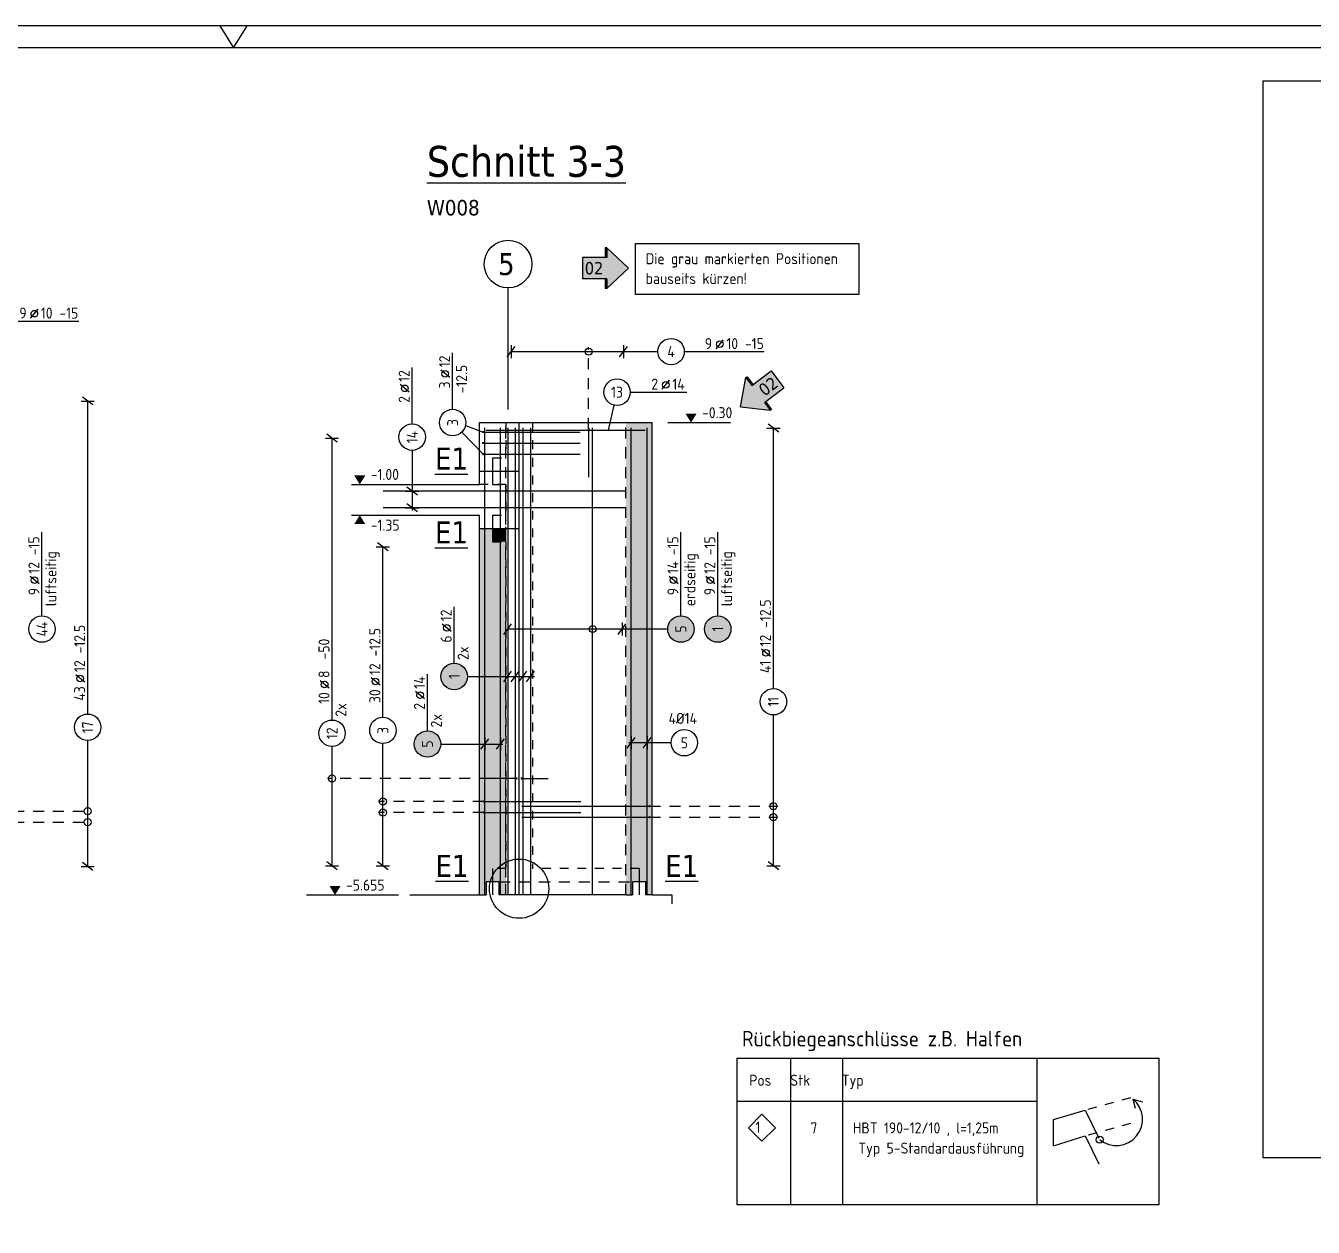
# Model space of a CAD drawing. Extents: x -0.5 to 94.3, y -7.1 to 49.1.
# Drawn here: x 36.87 to 51.47, y 28.43 to 42.05 of the extents above; entities that cross this region are included whole.
import ezdxf
from ezdxf.enums import TextEntityAlignment as Align

# ---------------------------------------------------------------- set-up
doc = ezdxf.new("R2010")
doc.units = 0
doc.header["$LTSCALE"] = 0.5
for name, pattern in [('AUSGEZOGEN', [1000.01, 1000, 0.01]), ('DOT', [0.175, 0.05, -0.125]), ('HIDDEN', [0.375, 0.25, -0.125]), ('HIDDEN4', [0.12, 0.02, -0.1]), ('VERDECKT', [0.375, 0.25, -0.125])]:
    doc.linetypes.add(name, pattern=pattern)
for name, color, linetype in [('ACHSEN', 150, 'Continuous'), ('AFB', 7, 'Continuous'), ('AFU', 7, 'Continuous'), ('BETON', 7, 'Continuous'), ('DRUEBER', 7, 'Continuous'), ('Fugenband', 7, 'Continuous'), ('grau_hell', 7, 'Continuous'), ('grau_mittel', 7, 'Continuous'), ('HBT', 7, 'Continuous'), ('HILFE', 7, 'Continuous'), ('index', 7, 'Continuous'), ('koten', 7, 'Continuous'), ('OBJEKT', 7, 'Continuous'), ('RAHMEN', 7, 'Continuous'), ('RND', 7, 'Continuous'), ('SFP_Achsen', 7, 'Continuous'), ('TEXT', 7, 'Continuous'), ('VERDECKT', 7, 'Continuous')]:
    doc.layers.add(name, color=color, linetype=linetype)
doc.layers.add('NOPLOT', color=7, linetype='Continuous', plot=False)
doc.styles.add('helv', font='tahoma.ttf')
doc.styles.add('liste', font='isocp-e.shx')
doc.styles.add('txt', font='isocp.shx')
doc.linetypes.add('AFU_50L', pattern='A,0.75,["/",Standard,S=0.2,R=0,X=-0.01,Y=-0.1],0.07,["/",Standard,S=0.2,R=0,X=-0.01,Y=-0.1],0.75', length=1.57)
doc.linetypes.add('AFU_50M', pattern='A,0.45,["/",Standard,S=0.2,R=0,X=-0.01,Y=-0.1],0.07,["/",Standard,S=0.2,R=0,X=-0.01,Y=-0.1],0.45', length=0.97)

# ---------------------------------------------------------------- blocks, each defined once
blk = doc.blocks.new('OKRD_O')
at = {"color": 0, "linetype": 'ByBlock'}
blk.add_solid([(-0.125, 0.202), (0.125, 0.202), (0, 0)], dxfattribs=at)
at = {"color": 0, "linetype": 'ByBlock', "style": 'txt'}
blk.add_attdef('OKRD', (0.25, 0.1), '', height=0.25, dxfattribs=at)
blk = doc.blocks.new('RND_HIN')
at = {"layer": 'RND', "color": 7, "linetype": 'Continuous'}
blk.add_circle((0, 0), 0.3, dxfattribs=at)
at = {"layer": 'RND', "color": 7, "linetype": 'Continuous', "style": 'txt'}
blk.add_attdef('POSI', text='', height=0.25, dxfattribs=at).set_placement((0, 0), align=Align.MIDDLE)
blk = doc.blocks.new('lei_gre')
at = {"layer": 'RND', "color": 7, "linetype": 'Continuous'}
for p, q in [((-0.09, -0.12), (0.09, 0.12)), ((0, 0.15), (0, -0.15))]:
    blk.add_line(p, q, dxfattribs=at)
blk = doc.blocks.new('RND_LEI')
at = {"layer": 'RND', "color": 7, "linetype": 'Continuous'}
blk.add_line((1.022, 0.066), (1.19, 0.27), dxfattribs=at)
for centre, radius in [((0, 0), 0.3), ((1.106, 0.168), 0.075)]:
    blk.add_circle(centre, radius, dxfattribs=at)
at = {"layer": 'RND', "color": 7, "linetype": 'Continuous', "style": 'txt'}
blk.add_attdef('ANZ', text='', height=0.25, dxfattribs=at).set_placement((0.931, 0.057), align=Align.RIGHT)
for tag, p in [('DUM', (1.253, 0.057)), ('ABSTD', (1.674, 0.057)), ('POSTXT', (0.374, -0.327))]:
    blk.add_attdef(tag, p, '', height=0.25, dxfattribs=at)
blk.add_attdef('POSL', text='', height=0.25, dxfattribs=at).set_placement((0, 0), align=Align.MIDDLE)
blk = doc.blocks.new('OKRD_U')
at = {"color": 0, "linetype": 'ByBlock'}
blk.add_solid([(-0.125, -0.202), (0.125, -0.202), (0, 0)], dxfattribs=at)
at = {"color": 0, "linetype": 'ByBlock', "style": 'txt'}
blk.add_attdef('OKRD', (0.25, -0.35), '', height=0.25, dxfattribs=at)
blk = doc.blocks.new('DINA0')
at = {"layer": 'RAHMEN'}
blk.add_line((118.9, 84.1), (0, 84.1), dxfattribs=at)
at = {"layer": 'RAHMEN', "color": 7, "linetype": 'Continuous'}
for p, q in [((59.14, 84.1), (59.45, 83.6)), ((59.45, 83.6), (59.76, 84.1))]:
    blk.add_line(p, q, dxfattribs=at)
at = {"layer": 'RAHMEN', "color": 5}
blk.add_line((118.4, 83.6), (2, 83.6), dxfattribs=at)
blk = doc.blocks.new('hin_ind5')
at = {"layer": 'grau_hell', "linetype": 'AUSGEZOGEN'}
h = blk.add_hatch(color=9, dxfattribs=at)
h.dxf.hatch_style = 2
h.paths.add_polyline_path([(0, 0), (0.619, -0.577), (0.619, -0.3), (1.306, -0.3), (1.306, 0.3), (0.619, 0.3), (0.619, 0.577)])
h.paths.add_polyline_path([(0.34, -0.274), (1.311, -0.274), (1.311, 0.274), (0.34, 0.274)], flags=9)
at = {"layer": 'OBJEKT', "linetype": 'AUSGEZOGEN'}
for points in [[(0.619, 0.3), (0.66, 0.3), (0.66, 0.577), (0.619, 0.577)], [(0.619, -0.577), (0.66, -0.577), (0.66, -0.3), (0.619, -0.3)]]:
    blk.add_hatch(color=1, dxfattribs=at).paths.add_polyline_path(points)
at = {"layer": 'OBJEKT', "color": 1, "linetype": 'AUSGEZOGEN'}
for p, q in [((0, 0), (0.619, 0.577)), ((0.619, 0.577), (0.619, 0.3)), ((0.619, 0.577), (0.66, 0.577)), ((0.66, 0.577), (0.66, 0.3)), ((0, 0), (0.619, -0.577)), ((0.619, 0.3), (1.306, 0.3)), ((1.306, 0.3), (1.306, -0.3)), ((0.619, -0.3), (0.619, -0.577)), ((0.619, -0.3), (1.306, -0.3)), ((0.66, -0.3), (0.66, -0.577))]:
    blk.add_line(p, q, dxfattribs=at)
at = {"layer": 'OBJEKT', "color": 7, "linetype": 'AUSGEZOGEN'}
blk.add_line((0.619, -0.577), (0.66, -0.577), dxfattribs=at)
at = {"layer": 'index', "color": 1, "linetype": 'Continuous', "style": 'helv'}
blk.add_attdef('INDEX', text='', height=0.35, rotation=360, dxfattribs=at).set_placement((1.259, 0), align=Align.MIDDLE_RIGHT)

msp = doc.modelspace()

# ---------------------------------------------------------------- hatches: boundary and pattern name
at = {"layer": 'grau_hell'}
for points in [[(44.4488, 35.211, 1), (44.1488, 35.211, 1)], [(44.866, 35.211, 1), (44.566, 35.211, 1)], [(41.8781, 34.6729, 1), (41.5781, 34.6729, 1)], [(41.5751, 33.9078, 1), (41.2751, 33.9078, 1)]]:
    msp.add_hatch(color=9, dxfattribs=at).paths.add_polyline_path(points)
at = {"layer": 'grau_mittel'}
h = msp.add_hatch(color=61, dxfattribs=at)
h.paths.add_polyline_path([(43.6744, 32.4962), (43.6744, 32.1962), (43.7494, 32.1962), (43.7494, 32.3462), (43.8244, 32.3462), (43.8244, 32.4962)])
h.paths.add_polyline_path([(43.9744, 37.5512), (43.6744, 37.5512), (43.6744, 32.4962), (43.8244, 32.4962), (43.8244, 32.3462), (43.8994, 32.3462), (43.8994, 32.1962), (43.9744, 32.1962)])
h = msp.add_hatch(color=61, dxfattribs=at)
h.paths.add_polyline_path([(42.0144, 32.1962), (42.0894, 32.1962), (42.0894, 32.3462), (42.1644, 32.3462), (42.1644, 32.4962), (42.3144, 32.4962), (42.3144, 36.2012), (42.1644, 36.2012), (42.1644, 36.3512), (42.0144, 36.3512)])
h.paths.add_polyline_path([(42.2394, 32.3462), (42.2394, 32.1962), (42.3144, 32.1962), (42.3144, 32.4962), (42.1644, 32.4962), (42.1644, 32.3462)], flags=17)
h = msp.add_hatch(color=61, dxfattribs=at)
h.paths.add_polyline_path([(42.1644, 36.2012), (42.2544, 36.2012), (42.2544, 36.3512), (42.1644, 36.3512)])
h.paths.add_polyline_path([(42.2544, 36.2012), (42.3144, 36.2012), (42.3144, 36.3512), (42.2544, 36.3512)])

# ---------------------------------------------------------------- linework, layer by layer
at = {"layer": 'ACHSEN', "color": 140, "linetype": 'AUSGEZOGEN'}
msp.add_line((42.3394, 37.7009), (42.3394, 39.0777), dxfattribs=at)
at = {"layer": 'AFB', "color": 1, "linetype": 'AUSGEZOGEN'}
for p, q in [((42.1644, 37.1512), (42.1644, 36.8512)), ((42.1644, 36.5012), (42.1644, 36.2012))]:
    msp.add_line(p, q, dxfattribs=at)
at = {"layer": 'AFU', "color": 8, "linetype": 'AFU_50L'}
for p, q in [((42.4644, 32.1962), (42.4644, 37.5512)), ((43.6744, 32.1962), (42.3144, 32.1962))]:
    msp.add_line(p, q, dxfattribs=at)
at = {"layer": 'AFU', "color": 8, "linetype": 'AFU_50M'}
for p, q in [((42.0144, 37.0012), (42.4644, 37.0012)), ((42.0144, 36.3512), (42.4644, 36.3512))]:
    msp.add_line(p, q, dxfattribs=at)
at = {"layer": 'AFU', "color": 1, "linetype": 'AUSGEZOGEN'}
for p, q in [((42.1644, 32.4962), (42.1644, 32.1962)), ((43.8244, 32.4962), (43.8244, 32.1962))]:
    msp.add_line(p, q, dxfattribs=at)
at = {"layer": 'AFU', "color": 8, "linetype": 'AUSGEZOGEN'}
for p, q in [((42.2394, 32.3462), (42.0894, 32.3462)), ((42.0894, 32.3462), (42.0894, 32.1962)), ((42.2394, 32.1962), (42.2394, 32.3462)), ((43.8994, 32.3462), (43.7494, 32.3462)), ((43.7494, 32.3462), (43.7494, 32.1962)), ((43.8994, 32.1962), (43.8994, 32.3462)), ((42.0144, 32.1962), (42.0894, 32.1962)), ((42.3144, 32.1962), (42.2394, 32.1962)), ((43.6744, 32.1962), (43.7494, 32.1962)), ((43.9744, 32.1962), (43.8994, 32.1962))]:
    msp.add_line(p, q, dxfattribs=at)
at = {"layer": 'AFU', "color": 171, "linetype": 'HIDDEN'}
msp.add_line((42.2394, 32.3462), (43.7494, 32.3462), dxfattribs=at)
at = {"layer": 'BETON', "color": 6, "linetype": 'AUSGEZOGEN'}
for p, q in [((42.0144, 36.8512), (42.0144, 37.5512)), ((42.0144, 37.5512), (43.9744, 37.5512)), ((43.9744, 32.1962), (43.9744, 37.5512)), ((40.5648, 36.8512), (42.0144, 36.8512)), ((40.5648, 36.5012), (42.0144, 36.5012)), ((42.0144, 32.1962), (42.0144, 36.5012)), ((41.226, 32.1962), (42.0144, 32.1962)), ((43.9744, 32.1962), (44.1944, 32.1962)), ((44.1944, 32.1962), (44.1944, 32.0962))]:
    msp.add_line(p, q, dxfattribs=at)
at = {"layer": 'DRUEBER', "color": 7, "linetype": 'DOT'}
for p, q in [((42.3144, 36.8512), (42.0144, 36.8512)), ((42.3144, 32.1962), (42.3144, 36.8512))]:
    msp.add_line(p, q, dxfattribs=at)
at = {"layer": 'Fugenband', "color": 102, "linetype": 'HIDDEN4'}
for p, q in [((42.3144, 37.5512), (42.3144, 37.1512)), ((42.6144, 37.5512), (42.6144, 32.4962)), ((42.1644, 37.1512), (42.3144, 37.1512)), ((42.1644, 36.8512), (42.3144, 36.8512)), ((42.3144, 36.8512), (42.3144, 36.5012)), ((42.1644, 36.5012), (42.3144, 36.5012)), ((42.1644, 36.2012), (42.3144, 36.2012)), ((42.3144, 36.2012), (42.3144, 32.4962)), ((42.3144, 32.4962), (42.1644, 32.4962)), ((43.8244, 32.4962), (42.6144, 32.4962))]:
    msp.add_line(p, q, dxfattribs=at)
at = {"layer": 'HBT', "color": 5, "linetype": 'Continuous'}
for p, q in [((44.9306, 30.3459), (44.9306, 28.6885)), ((44.9306, 30.3459), (49.72, 30.3459)), ((49.72, 28.6885), (49.72, 30.3459)), ((44.9306, 28.6885), (49.72, 28.6885)), ((44.9306, 28.6885), (49.72, 28.6885))]:
    msp.add_line(p, q, dxfattribs=at)
at = {"layer": 'HILFE', "color": 102, "linetype": 'AUSGEZOGEN'}
for p, q in [((44.1487, 37.5512), (44.8589, 37.5512)), ((40.0551, 32.1962), (41.0977, 32.1962))]:
    msp.add_line(p, q, dxfattribs=at)
at = {"layer": 'NOPLOT', "color": 191, "linetype": 'AUSGEZOGEN'}
msp.add_circle((42.4644, 32.2677), 0.3359, dxfattribs=at)
at = {"layer": 'OBJEKT', "color": 7, "linetype": 'Continuous'}
for p, q in [((45.5402, 30.3459), (45.5402, 28.6885)), ((46.1287, 30.3459), (46.1287, 28.6885)), ((48.3318, 30.3459), (48.3318, 28.6885))]:
    msp.add_line(p, q, dxfattribs=at)
at = {"layer": 'RND', "color": 7, "linetype": 'AUSGEZOGEN'}
for p, q in [((36.5657, 38.7019), (37.4719, 38.7019)), ((41.7109, 37.702), (41.7109, 38.342)), ((42.3756, 38.3558), (43.6466, 38.3558)), ((43.6466, 38.3558), (44.037, 38.3558)), ((44.337, 38.3558), (45.2433, 38.3558)), ((41.252, 37.5365), (41.252, 38.1765)), ((43.7243, 37.8963), (44.3643, 37.8963)), ((37.5733, 34.2476), (37.5733, 37.7959)), ((40.3434, 34.1796), (40.3434, 37.3739)), ((45.347, 34.5372), (45.347, 37.4867)), ((37.0552, 35.361), (37.0552, 36.309)), ((44.2988, 35.361), (44.2988, 36.309)), ((44.716, 35.361), (44.716, 36.309)), ((40.9202, 34.2124), (40.9202, 36.1425)), ((41.7281, 34.8229), (41.7281, 35.4629)), ((41.4251, 34.0578), (41.4251, 34.6978)), ((45.347, 32.5256), (45.347, 34.2372)), ((37.5733, 32.5201), (37.5733, 33.9476)), ((40.3434, 32.5256), (40.3434, 33.8796)), ((40.9202, 32.5256), (40.9202, 33.9124))]:
    msp.add_line(p, q, dxfattribs=at)
at = {"layer": 'RND', "color": 102, "linetype": 'VERDECKT'}
for p, q in [((43.2527, 37.4811), (43.2527, 38.4058)), ((42.1354, 33.5175), (40.2934, 33.5175)), ((36.2793, 33.1468), (37.6233, 33.1468)), ((42.0638, 33.2561), (40.8702, 33.2561)), ((43.9435, 33.2031), (45.397, 33.2031)), ((36.2793, 33.0218), (37.6233, 33.0218)), ((42.0638, 33.1311), (40.8702, 33.1311)), ((43.9435, 33.0781), (45.397, 33.0781))]:
    msp.add_line(p, q, dxfattribs=at)
at = {"layer": 'RND', "color": 102, "linetype": 'AUSGEZOGEN'}
for p, q in [((43.5398, 37.7503), (43.4731, 37.4663)), ((41.8567, 37.5166), (42.0549, 37.4441)), ((41.8149, 37.4439), (42.0549, 37.1943)), ((41.252, 37.2365), (41.252, 36.5537)), ((44.1488, 35.211), (42.3348, 35.211)), ((41.8781, 34.6729), (42.64, 34.6729)), ((41.5751, 33.9078), (42.2805, 33.9078)), ((44.1871, 33.9219), (43.7098, 33.9219)), ((49.4231, 29.8833), (49.5296, 29.8497)), ((49.4231, 29.8833), (49.4483, 29.7797))]:
    msp.add_line(p, q, dxfattribs=at)
at = {"layer": 'RND', "color": 1, "linetype": 'DOT'}
for p, q in [((48.9168, 29.7675), (49.3987, 29.9007)), ((48.92, 29.4761), (49.3987, 29.6092))]:
    msp.add_line(p, q, dxfattribs=at)
at = {"layer": 'RND', "color": 1, "linetype": 'AUSGEZOGEN'}
for p, q in [((48.5228, 29.65), (48.8801, 29.758)), ((48.5228, 29.3536), (48.5228, 29.65)), ((48.8801, 29.758), (49.0375, 29.4383)), ((48.5228, 29.3536), (48.8801, 29.4665)), ((48.8801, 29.4665), (49.0375, 29.1469))]:
    msp.add_line(p, q, dxfattribs=at)
for points in [[(59.5727, 23.411), (59.5727, 29.2152), (50.8999, 29.2152), (50.8999, 41.4253), (68.4181, 41.4253), (68.4181, 23.411), (59.5727, 23.411)], [(42.0549, 37.4441), (43.1549, 37.4441)], [(42.0743, 32.1962), (42.0743, 37.4912)], [(42.0926, 37.4663), (43.8926, 37.4663)], [(42.2544, 32.1962), (42.2544, 37.4912)], [(42.3348, 37.4912), (42.3348, 32.1962)], [(42.4209, 37.4912), (42.4209, 32.1962)], [(42.5078, 37.4912), (42.5078, 32.1962)], [(42.5939, 37.4912), (42.5939, 32.1962)], [(43.2527, 37.4811), (43.2527, 36.9311)], [(43.2978, 32.1962), (43.2978, 37.4912)], [(43.7343, 32.1962), (43.7343, 37.4912)], [(43.9144, 32.1962), (43.9144, 37.4912)], [(42.0549, 37.3193), (43.1549, 37.3193)], [(42.0549, 37.1943), (43.1549, 37.1943)], [(43.6744, 36.7733), (40.9244, 36.7733)], [(43.6744, 36.585), (40.9244, 36.585)], [(42.4354, 33.5175), (42.1354, 33.5175)], [(42.4933, 33.5175), (42.7933, 33.5175)], [(42.0638, 33.2561), (43.1638, 33.2561)], [(42.4935, 33.2031), (43.9435, 33.2031)], [(42.0638, 33.1311), (43.1638, 33.1311)], [(42.4935, 33.0781), (43.9435, 33.0781)]]:
    msp.add_lwpolyline(points, dxfattribs=at)
msp.add_lwpolyline([(43.7837, 39.5812), (46.3149, 39.5812), (46.3149, 39.005), (43.7837, 39.005)], close=True, dxfattribs=at)
at = {"layer": 'RND', "color": 7, "linetype": 'AUSGEZOGEN', "const_width": 0.0125}
for points in [[(42.0487, 37.4441, 1), (42.0612, 37.4441, 1)], [(43.2464, 37.4811, 1), (43.2589, 37.4811, 1)], [(42.0487, 37.3193, 1), (42.0612, 37.3193, 1)], [(42.0487, 37.1943, 1), (42.0612, 37.1943, 1)], [(42.4417, 33.5175, -1), (42.4292, 33.5175, -1)], [(42.487, 33.5175, 1), (42.4995, 33.5175, 1)], [(42.0575, 33.2561, 1), (42.07, 33.2561, 1)], [(42.0575, 33.1311, 1), (42.07, 33.1311, 1)], [(43.9372, 33.2031, 1), (43.9497, 33.2031, 1)], [(43.9372, 33.0781, 1), (43.9497, 33.0781, 1)]]:
    msp.add_lwpolyline(points, format="xyb", close=True, dxfattribs=at)
at = {"layer": 'RND', "color": 7, "linetype": 'AUSGEZOGEN'}
msp.add_lwpolyline([(45.3707, 29.5583), (45.2169, 29.7121), (45.063, 29.5583), (45.2169, 29.4045)], close=True, dxfattribs=at)
for centre in [(43.2527, 38.3558), (43.2978, 35.211), (40.3434, 33.5175), (40.9202, 33.2561), (37.5733, 33.1468), (40.9202, 33.1311), (45.347, 33.2031), (37.5733, 33.0218), (45.347, 33.0781), (49.0458, 29.4223)]:
    msp.add_circle(centre, 0.04, dxfattribs=at)
at = {"layer": 'RND', "color": 102, "linetype": 'AUSGEZOGEN'}
msp.add_arc((49.2342, 29.653), 0.2979, 230.77636, 50.64229, dxfattribs=at)
at = {"layer": 'SFP_Achsen', "color": 7, "linetype": 'AUSGEZOGEN'}
msp.add_circle((42.3394, 39.3482), 0.2705, dxfattribs=at)
at = {"layer": 'TEXT', "color": 7, "linetype": 'Continuous'}
msp.add_line((44.9306, 29.8582), (48.3318, 29.8582), dxfattribs=at)
at = {"layer": 'VERDECKT', "color": 7, "linetype": 'VERDECKT'}
for p, q in [((42.3144, 32.1962), (42.3144, 37.5512)), ((43.6744, 32.1962), (43.6744, 37.5512))]:
    msp.add_line(p, q, dxfattribs=at)

# ---------------------------------------------------------------- block references
at = {"layer": 'index', "color": 7, "linetype": 'AUSGEZOGEN'}
ref = msp.add_blockref('hin_ind5', (43.7047, 39.3017), dxfattribs=dict(at, xscale=-0.4, yscale=0.4, zscale=0.4))
ref.add_attrib('INDEX', '02', dxfattribs={"color": 1, "linetype": 'Continuous', "height": 0.14, "rotation": 360, "style": 'helv'}).set_placement((43.419, 39.3017), align=Align.MIDDLE_RIGHT)
ref = msp.add_blockref('hin_ind5', (44.9743, 37.7293), dxfattribs=dict(at, xscale=0.4, yscale=0.4, zscale=0.4, rotation=36.5914745460389))
ref.add_attrib('INDEX', '02', dxfattribs={"color": 1, "linetype": 'Continuous', "height": 0.14, "rotation": 36.59147, "style": 'helv'}).set_placement((45.3731, 38.0253), align=Align.MIDDLE_RIGHT)
at = {"layer": 'koten', "color": 7, "linetype": 'DOT', "xscale": 0.5, "yscale": 0.5, "zscale": 0.5}
msp.add_blockref('OKRD_O', (44.4134, 37.5512), dxfattribs=at).add_auto_attribs({'OKRD': '-0.30'})
at = {"layer": 'koten', "color": 7, "linetype": 'AUSGEZOGEN', "xscale": 0.5, "yscale": 0.5, "zscale": 0.5}
for name, p, values in [('OKRD_O', (40.6578, 36.8512), {'OKRD': '-1.00'}), ('OKRD_U', (40.6578, 36.5012), {'OKRD': '-1.35'}), ('OKRD_O', (40.3774, 32.1962), {'OKRD': '-5.655'})]:
    msp.add_blockref(name, p, dxfattribs=at).add_auto_attribs(values)
at = {"layer": 'RAHMEN', "color": 5, "linetype": 'AUSGEZOGEN', "xscale": 0.5, "yscale": 0.5, "zscale": 0.5}
msp.add_blockref('DINA0', (9.5, 0), dxfattribs=at)
at = {"layer": 'RND', "color": 7, "linetype": 'AUSGEZOGEN', "xscale": 0.5, "yscale": 0.5, "zscale": 0.5}
for name, p, values in [('RND_LEI', (36.4157, 38.7019), {'POSL': '4', 'DUM': '10', 'ANZ': '9', 'ABSTD': '-15'}), ('RND_LEI', (44.187, 38.3558), {'POSL': '4', 'DUM': '10', 'ANZ': '9', 'ABSTD': '-15'}), ('RND_LEI', (43.5743, 37.8963), {'POSL': '13', 'DUM': '14', 'ANZ': '2'}), ('RND_HIN', (44.3371, 33.9219), {'POSI': '5'})]:
    msp.add_blockref(name, p, dxfattribs=at).add_auto_attribs(values)
for p in [(42.3756, 38.3558), (43.6466, 38.3558), (42.3348, 35.211), (43.6309, 35.211), (42.3348, 34.6729), (42.4209, 34.6729), (42.5078, 34.6729), (42.5939, 34.6729), (42.0743, 33.9078), (42.2544, 33.9078), (43.7343, 33.9219), (43.9144, 33.9219)]:
    msp.add_blockref('lei_gre', p, dxfattribs=at)
at = {"layer": 'RND', "color": 7, "linetype": 'AUSGEZOGEN', "xscale": 0.5, "yscale": 0.5, "zscale": 0.5, "rotation": 90}
for p, values in [((41.7109, 37.552), {'POSL': '3', 'DUM': '12', 'ANZ': '3', 'POSTXT': '  -12.5'}), ((41.252, 37.3865), {'POSL': '14', 'DUM': '12', 'ANZ': '2'}), ((37.0552, 35.211), {'POSL': '44', 'DUM': '12', 'ANZ': '9', 'ABSTD': '-15', 'POSTXT': ' luftseitig'}), ((44.2988, 35.211), {'POSL': '5', 'DUM': '14', 'ANZ': '9', 'ABSTD': '-15', 'POSTXT': ' erdseitig'}), ((44.716, 35.211), {'POSL': '1', 'DUM': '12', 'ANZ': '9', 'ABSTD': '-15', 'POSTXT': ' luftseitig'}), ((45.347, 34.3872), {'POSL': '11', 'DUM': '12', 'ANZ': '41', 'ABSTD': '-12.5'}), ((41.7281, 34.6729), {'POSL': '1', 'DUM': '12', 'ANZ': '6', 'POSTXT': '2x'}), ((37.5733, 34.0976), {'POSL': '17', 'DUM': '12', 'ANZ': '43', 'ABSTD': '-12.5'}), ((40.9202, 34.0624), {'POSL': '3', 'DUM': '12', 'ANZ': '30', 'ABSTD': '-12.5'}), ((40.3434, 34.0296), {'POSL': '12', 'DUM': '8', 'ANZ': '10', 'ABSTD': '-50', 'POSTXT': '2x'}), ((41.4251, 33.9078), {'POSL': '5', 'DUM': '14', 'ANZ': '2', 'POSTXT': '2x'})]:
    msp.add_blockref('RND_LEI', p, dxfattribs=at).add_auto_attribs(values)
for p in [(37.5733, 37.7959), (45.347, 37.4867), (40.3434, 37.3739), (41.252, 36.7733), (41.252, 36.585), (40.9202, 36.1425), (37.5733, 32.5201), (40.3434, 32.5256), (40.9202, 32.5256), (45.347, 32.5256)]:
    msp.add_blockref('lei_gre', p, dxfattribs=at)

# ---------------------------------------------------------------- texts
at = {"layer": 'HBT', "color": 7, "linetype": 'Continuous', "style": 'liste'}
for s, p in [('  Pos   Stk     Typ          ', (44.9306, 30.0338)), ('   1  ', (44.9291, 29.5012)), ('7', (45.7671, 29.4931)), ('HBT 190-12/10 , l=1,25m', (46.2472, 29.4931))]:
    msp.add_text(s, height=0.125, dxfattribs=at).set_placement(p)
at = {"layer": 'SFP_Achsen', "color": 6, "linetype": 'AUSGEZOGEN', "style": 'helv'}
msp.add_text('5', height=0.25, dxfattribs=at).set_placement((42.2253, 39.2238))
at = {"layer": 'TEXT', "color": 5, "linetype": 'AUSGEZOGEN', "style": 'helv'}
msp.add_text('%%USchnitt 3-3', height=0.35, dxfattribs=at).set_placement((41.4187, 40.3378))
at = {"layer": 'TEXT', "color": 1, "linetype": 'AUSGEZOGEN'}
for s, style, p in [('W008', 'helv', (41.4187, 39.9003)), ('Rückbiegeanschlüsse z.B. Halfen', 'txt', (44.9919, 30.4804))]:
    msp.add_text(s, height=0.175, dxfattribs=dict(at, style=style)).set_placement(p)
at = {"layer": 'TEXT', "color": 7, "style": 'txt'}
for s, p in [('Die grau markierten Positionen ', (43.8996, 39.3469)), ('bauseits kürzen!', (43.8996, 39.1224))]:
    msp.add_text(s, height=0.125, dxfattribs=at).set_placement(p)
at = {"layer": 'TEXT', "color": 6, "linetype": 'AUSGEZOGEN', "style": 'helv'}
for p in [(41.5106, 37.0179), (41.5106, 36.182), (41.5162, 32.4013), (44.1208, 32.4013)]:
    msp.add_text('%%UE1', height=0.25, dxfattribs=at).set_placement(p)
at = {"layer": 'TEXT', "color": 7, "linetype": 'AUSGEZOGEN', "style": 'txt'}
msp.add_text('4%%C14', height=0.125, dxfattribs=at).set_placement((44.159, 34.1357))
at = {"layer": 'TEXT', "color": 7, "linetype": 'Continuous', "style": 'txt'}
msp.add_text('Typ 5-Standardausführung', height=0.125, dxfattribs=at).set_placement((47.2506, 29.2641), align=Align.CENTER)

doc.saveas('drawing.dxf')
